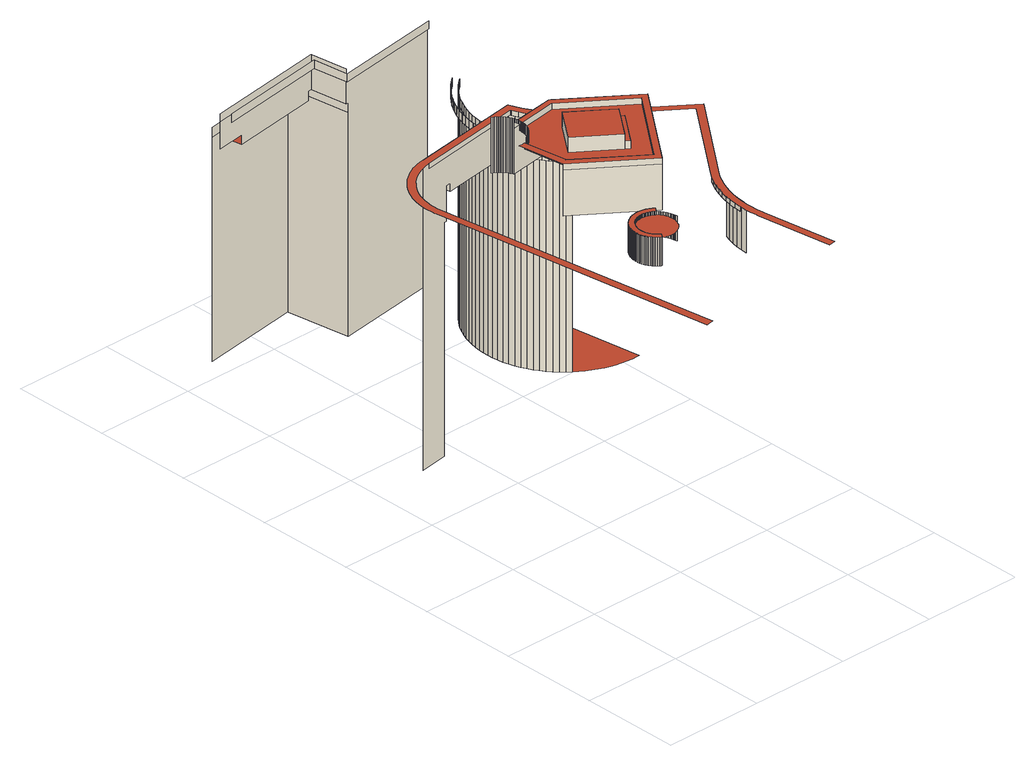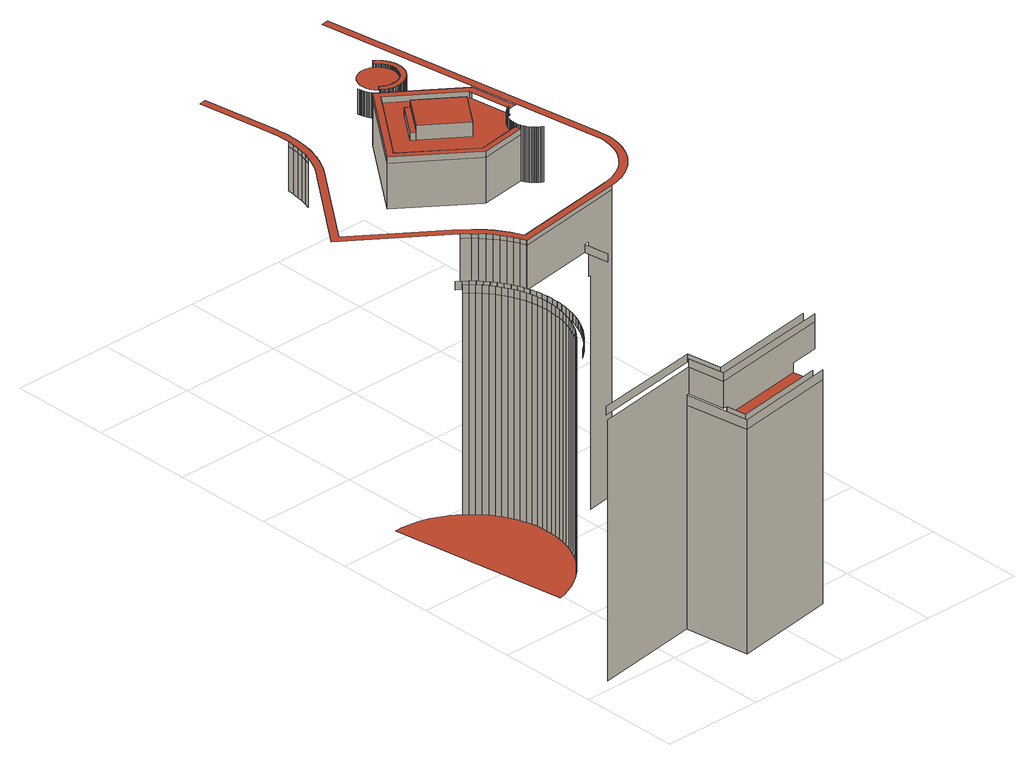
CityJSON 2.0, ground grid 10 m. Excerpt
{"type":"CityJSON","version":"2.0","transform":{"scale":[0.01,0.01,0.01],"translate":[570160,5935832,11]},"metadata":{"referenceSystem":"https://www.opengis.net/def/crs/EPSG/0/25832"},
"CityObjects":{
"building1":{"type":"Building","attributes":{"Grundfläche 2D":"3471.027992","Grundhöhe NN":"11.760"},"children":["building1-1","building1-2"],"geometry":[{"type":"MultiSurface","lod":"3","boundaries":[[[0,1,2,3,4,5,6,7,8,9,10,11,12,13,14,15,16,17,18,19,20,21,22,23,24,25,26,27,28,29,30,31,32,33,34,35,36,37,38,39,40,41,42,43,44,45,46,47,48,49,50,51,52,53,54,55,56,57,58,59,60,61,62,63,64,65,66,67,68,69,70,71,72,73,74,75,76,77,78,79,80,81,82,83,84,85,86,87,88,89,90,91,92,93,94,95,96,97,98,99,100,101,102,103,104,105,106,107,108,109,110,111,112,113,114]],[[115,116,117,118,119,120]],[[117,121,122,123,124,118]],[[122,125,126,127,128,123]],[[129,130,127,126]],[[131,132,130,129]],[[131,133,134,135,136,132]],[[134,137,138,139,140,135]],[[141,142,143,144,145,146]],[[138,147,148,149,150,139]],[[141,146,151,152]],[[153,154,149,148]],[[152,151,155,156]],[[157,158,154,153]],[[159,160,156,155,161,162]],[[163,164,158,157]],[[165,166,159,162,167,168]],[[163,169,165,168,170,164]],[[171,172,173,174]],[[175,171,174,176]],[[177,175,176,178]],[[179,180,181,182]],[[183,184,185,177,178,186]],[[187,184,183,188]],[[189,187,188,190]],[[191,189,190,192]],[[193,191,192,194]],[[195,196,197,193,194,198]],[[199,200,201,202]],[[203,196,195,204]],[[205,203,204,206]],[[207,205,206,208]],[[209,207,208,210]],[[211,212,213,209,210,214]],[[215,216,217,212,211,218]],[[179,219,220,180]],[[221,222,223,224]],[[225,226,227,216,215,228]],[[229,230,231,232,233,234,235,236,237,238,239,240,241,242,243,225,228,215,218,211,214,210,208,206,204,195,198,194,192,190,188,183,186,178,176,174,173,244,245,246,247,248,202,201,249,250,251,252,253],[254,255,256,257,258,259]],[[260,261,222,221]],[[262,263,261,260]],[[242,264,265,226,225,243]],[[266,264,242,241]],[[262,267,268,269,270,263]],[[271,266,241,240]],[[272,273,269,268]],[[274,275,273,272]],[[238,276,277,271,240,239]],[[278,279,275,274]],[[280,281,279,278]],[[282,276,238,237]],[[283,284,281,280]],[[285,282,237,236]],[[286,287,284,283]],[[288,285,236,235]],[[289,290,287,286]],[[291,288,235,234]],[[292,291,234,233]],[[289,293,294,295,296,290]],[[297,292,233,232]],[[298,297,232,231]],[[294,299,300,301,302,295]],[[303,298,231,230]],[[304,305,301,300]],[[306,307,305,304]],[[308,309,310,311,312,313,314,315,316,317,200,199,318,319,320,321,322,323,324,325,326,327,328,182,181,329,330,331,332,333,334,335]],[[253,252,336,337,338,303,230,229]],[[306,339,340,341,342,307]],[[251,315,314,313,343,344,345,336,252]],[[346,347,341,340]],[[348,349,347,346]],[[313,312,311,350,351,343]],[[352,353,349,348]],[[354,355,353,352]],[[311,310,309,356,357,350]],[[358,359,355,354]],[[360,361,359,358]],[[309,308,362,356]],[[363,364,361,360]],[[365,333,366,367,364,363]],[[308,335,334,333,365,368,369,362]],[[370,371,259,258]],[[257,372,373,370,258]],[[374,375,376,377,378,379,380,381,382,383,384,385,386,387]],[[388,389,390,391,392,393,394,395,396,397,398,399,400,401,402,403,404,405,406,407,408,409,410,411,412,413,414,415,416,417,418,419,420,421,422,423,424,425,426,427,428,429,430,431,432,433,434,435,436,437,438,439,440,441,442,443,444,445,446,447,448,449,450,451,452,453,454,455,456,457,458,459,460,461,462,463,464,465,466,467,468,469,470,471,472,473,474,475,476,477,478,479,480,481,482,483,484,485,486,487,488,489,490,491,492,493,494,495,496,497,498,499,500,501,502,503,504,505,506,507,508,509,510,511,512,513,514]],[[387,515,516,374]],[[366,517,518,519,520,367]],[[521,371,370,373]],[[518,517,366,333,332,331]],[[316,315,251,250]],[[372,522,521,373]],[[471,470,523,524]],[[259,371,521,522,254]],[[385,384,417,416]],[[525,500,499,498,526,527]],[[200,317,249,201]],[[180,528,329,181]],[[526,498,497,496,529,530]],[[529,496,495,494,531,532]],[[533,534,393,392]],[[533,535,536,534]],[[531,494,493,492,537,538]],[[534,539,394,393]],[[534,536,540,539]],[[539,541,395,394]],[[537,492,491,490,542,543]],[[539,540,544,541]],[[541,545,396,395]],[[541,544,546,545]],[[542,490,489,488,547,548]],[[518,549,528,550,551,519]],[[180,220,550,528]],[[545,552,397,396]],[[552,545,546,553]],[[547,488,487,486,554,555]],[[528,549,518,331,330,329]],[[554,486,485,484,556,557]],[[317,316,250,249]],[[558,559,560,561]],[[562,563,564,565]],[[524,566,472,471]],[[473,472,566,567]],[[474,473,567,568]],[[569,570,571,572]],[[475,474,568,573]],[[558,561,574,575,576,577,578,579]],[[577,576,580,581]],[[476,475,573,582]],[[583,584,386,385]],[[583,385,416,415]],[[585,586,584,583]],[[585,583,415,414]],[[477,476,582,587]],[[588,589,586,585]],[[588,585,414,413]],[[477,587,590]],[[591,592,589,588]],[[591,588,413,412]],[[593,594,592,591]],[[478,477,590,595]],[[593,591,412,411]],[[596,597,594,593]],[[596,593,411,410]],[[479,478,595,598]],[[599,600,597,596]],[[599,596,410,409]],[[601,602,600,599]],[[603,560,559,604]],[[601,599,409,408]],[[605,606,607,608]],[[609,610,611,607,606,612]],[[609,613,614,610]],[[613,615,616,617,618,614]],[[619,620,605,608,621,622]],[[616,623,624,617]],[[622,625,626,619]],[[623,627,628,624]],[[629,630,626,625,631,632]],[[627,633,634,628]],[[633,635,636,637,638,634]],[[639,629,632,640]],[[641,642,602,601]],[[563,562,643,644]],[[645,639,640,646]],[[636,647,648,637]],[[641,601,408,407]],[[480,479,598,649]],[[647,650,651,652,653,648]],[[654,655,645,646,656,657]],[[658,654,657,659]],[[651,660,661,652]],[[662,661,660,663]],[[659,664,665,658]],[[666,662,663,667]],[[668,665,664,669]],[[670,668,669,671]],[[667,672,673,666]],[[674,675,642,641]],[[671,676,677,670]],[[678,679,680,681]],[[678,681,682,683]],[[681,684,685,682]],[[681,680,686,684]],[[687,688,679,678]],[[672,689,690,691,692,673]],[[687,678,683,693]],[[684,694,695,685]],[[674,641,407,406]],[[684,686,696,694]],[[697,698,688,687]],[[697,687,693,699]],[[700,701,677,676,702,703]],[[694,704,705,695]],[[694,696,706,704]],[[707,708,698,697]],[[707,697,699,709]],[[704,710,711,705]],[[690,712,713,714,715,691]],[[704,706,716,710]],[[717,718,708,707]],[[719,720,700,703,721,722]],[[717,707,709,723]],[[710,724,725,711]],[[710,716,726,724]],[[713,727,728,714]],[[729,730,718,717]],[[727,731,732,728]],[[729,717,723,733]],[[734,735,719,722,736,737]],[[724,738,739,725]],[[724,726,740,738]],[[741,742,730,729]],[[743,744,745,732,731,746]],[[747,734,737,748]],[[741,729,733,749]],[[738,750,751,739]],[[743,752,753,754,755,744]],[[738,740,756,750]],[[757,758,742,741]],[[759,760,747,748,761,762]],[[757,741,749,763]],[[764,759,762,765]],[[750,766,767,751]],[[750,756,768,766]],[[769,770,758,757]],[[753,771,772,773,774,754]],[[769,757,763,775]],[[776,777,778,764,765,779,780,781]],[[766,782,783,767]],[[766,768,784,782]],[[785,786,770,769]],[[785,769,775,787]],[[788,776,781,789]],[[782,790,791,783]],[[782,784,792,790]],[[793,788,789,794]],[[790,795,796,791]],[[797,798,793,794,799,800]],[[790,792,801,795]],[[802,803,569,572]],[[797,800,804,805,806,807]],[[795,808,809,796]],[[795,801,810,808]],[[811,806,805,812]],[[812,813,814,811]],[[815,577,581,816]],[[808,817,818,809]],[[577,815,819,578]],[[559,558,579,604]],[[808,810,820,817]],[[821,822,814,813,823,824]],[[825,821,824,826]],[[827,563,644,828]],[[817,829,830,818]],[[817,820,831,829]],[[563,827,832,564]],[[833,834,835,836,837,838,839,840,841,842,843,844,845,846,847,848,849,850,851,831,820,810,801,792,784,768,756,740,726,716,706,696,686,680,679,688,698,708,718,730,742,758,770,786,852,853,854,855,856,857]],[[858,859,825,826,860,861]],[[862,858,861,863]],[[829,864,865,830]],[[829,831,851,864]],[[866,867,862,863,868,869]],[[864,870,871,865]],[[864,851,850,870]],[[872,873,874,866,869,875,876,877]],[[870,878,879,871]],[[870,850,849,878]],[[880,881,882,872,877,883,884,885]],[[878,886,887,879]],[[878,849,848,886]],[[827,828,819,815,888,889,832]],[[890,880,885,891]],[[886,892,893,887]],[[894,890,891]],[[895,894,891]],[[802,896,897,803]]],"semantics":{"surfaces":[{"type":"RoofSurface"},{"type":"WallSurface"}],"values":[0,1,1,1,1,1,1,1,1,1,1,1,1,1,1,1,1,1,1,1,1,1,1,1,1,1,1,1,1,1,1,1,1,1,1,1,1,1,0,1,1,1,1,1,1,1,1,1,1,1,1,1,1,1,1,1,1,1,1,1,1,1,1,1,1,0,1,1,1,1,1,1,1,1,1,1,1,1,1,1,1,1,1,1,0,1,1,0,1,1,1,1,1,1,1,1,1,1,1,1,1,1,1,1,1,1,1,1,1,1,1,1,1,1,1,1,1,1,0,1,1,1,1,1,1,1,1,1,1,1,1,1,1,1,1,1,1,1,1,1,1,1,1,1,1,1,1,1,1,1,1,1,1,1,1,1,1,1,1,1,1,1,1,1,1,1,1,1,1,1,1,1,1,1,1,1,1,1,1,1,1,1,1,1,1,1,1,1,1,1,1,1,1,1,1,1,1,1,1,1,1,1,1,1,1,1,1,1,1,1,1,1,1,1,1,1,1,1,1,1,1,1,1,1,1,1,1,1,1,1,1,1,1,1,1,1,1,1,1,1,1,1,1,1,1,1,1,1,1,1,1,1,1,1,1,1,0,1,1,1,1,1,1,1,1,1,1,1,1,1,1,1,1,1,1,1]}}]},
"building1-1":{"type":"BuildingInstallation","parents":["building1"],"geometry":[{"type":"MultiSurface","lod":"3","boundaries":[[[898,899,900,901,902,903,904,905,906,907,908,909,910,911,912,913,914,915,916,917,918,919,920,921,922,923,924,925,926,927,928,929,930,931,932,933,934,935,936,937,938,939,940,941,942,943,944,945,946,947,948,949,950,951,952,953,954,955,956,957,958,959,960,961,962,963,964,965,966,967,968,969,970,971,972,973,974,975,976,977,978,979,980,981,982,983,984,985,986,987,988,989,990,991,992,993,994,995,996,997,998,999,1000,1001,1002,1003,1004,1005,1006,1007,1008,1009,1010,1011,1012,1013,1014,1015,1016,1017,1018,1019,1020,1021,1022,1023,1024,1025,1026,1027,1028,1029,1030,1031,1032,1033,1034,1035,1036,1037,1038,1039,1040,1041,1042,1043,1044,1045,1046,1047,1048,1049,1050,1051,1052,1053,1054,1055,1056,1057,1058]],[[951,115,120,1059,952]],[[952,1059,1060,953]],[[955,954,953,1060,1061,1062]],[[955,1062,1063,956]],[[956,1063,1064,957]],[[957,1064,1065,958]],[[958,1065,1066,959]],[[961,960,959,1066,1067,1068]],[[961,1068,1069,962]],[[962,1069,1070,963]],[[963,1070,1071,964]],[[964,1071,1072,965]],[[965,1072,1073,966]],[[966,1073,1074,967]],[[967,1074,1075,968]],[[968,1075,1076,969]],[[969,1076,1077,970]],[[970,1077,1078,971]],[[971,1078,1079,972]],[[972,1079,1080,973]],[[975,974,973,1080,1081,1082]],[[977,976,975,1082,1083,1084]],[[979,978,977,1084,1085,1086]],[[981,980,979,1086,1087,1088]],[[983,982,981,1088,1089,1090]],[[985,984,983,1090,1091,1092]],[[987,986,985,1092,1093,1094]],[[989,988,987,1094,1095,1096]],[[989,1096,1097,990]],[[990,1097,1098,991]],[[991,1098,1099,992]],[[992,1099,1100,993]],[[995,994,993,1100,1101,1102]],[[995,1102,1103,996]],[[996,1103,1104,997]],[[999,998,997,1104,1105,1106]],[[1001,1000,999,1106,1107,1108]],[[1003,1002,1001,1108,1109,1110]],[[1003,1110,1111,1004]],[[1004,1111,1112,1005]],[[1005,1112,1113,1006]],[[1006,1113,1114,1007]],[[1007,1114,1115,1008]],[[1008,1115,1116,1009]],[[1009,1116,1117,1010]],[[1010,1117,1118,1011]],[[1012,1119,1120,1013]],[[1011,1118,1119,1012]],[[1013,1120,1121,1014]],[[1014,1121,1122,1015]],[[1015,1122,1123,1016]],[[1016,1123,1124,1017]],[[1017,1124,1125,1018]],[[1018,1125,1126,1019]],[[1019,1126,1127,1020]],[[1020,1127,1128,1021]],[[1021,1128,1129,1022]],[[1022,1129,1130,1023]],[[1025,1024,1023,1130,1131,1132]],[[1027,1026,1025,1132,1133,1134]],[[1029,1028,1027,1134,1135,1136]],[[1029,1136,1137,1030]],[[1032,1031,1030,1137,1138,1139]],[[1034,1033,1032,1139,1140,1141]],[[1034,1141,1142,1035]],[[1035,1142,1143,1036]],[[1036,1143,1144,1037]],[[1039,1038,1037,1144,1145,1146]],[[1041,1040,1039,1146,1147,1148]],[[1041,1148,1149,1042]],[[1042,1149,1150,1043]],[[1043,1150,1151,1044]],[[1044,1151,1152,1045]],[[1045,1152,1153,1046]],[[1046,1153,1154,1047]],[[1049,1048,1047,1154,1155,1156]],[[1051,1050,1049,1156,1157,1158]],[[1051,1158,1159,1052]],[[1052,1159,1160,1053]],[[1161,1055,1054,1053,1160,1162,1163]],[[59,1058,1057,1056,61,60]],[[898,1058,59,58]],[[899,898,58,57]],[[900,899,57,56]],[[901,900,56,55]],[[902,901,55,54]],[[903,902,54,53]],[[904,903,53,52]],[[905,904,52,51]],[[906,905,51,50]],[[907,906,50,49]],[[908,907,49,48]],[[909,908,48,47]],[[910,909,47,46]],[[46,45,910]],[[43,911,910,45,44]],[[912,911,43,42]],[[913,912,42,41]],[[914,913,41,40]],[[915,914,40,39]],[[916,915,39,38]],[[917,916,38,37]],[[918,917,37,36]],[[919,918,36,35]],[[920,919,35,34]],[[921,920,34,33]],[[922,921,33,32]],[[923,922,32,31]],[[924,923,31,30,29]],[[925,924,29,28]],[[926,925,28,27]],[[927,926,27,26]],[[928,927,26,25]],[[929,928,25,24]],[[930,929,24,23]],[[931,930,23,22]],[[932,931,22,21]],[[933,932,21,20]],[[934,933,20,19]],[[935,934,19,18]],[[18,17,935]],[[936,935,17,16]],[[937,936,16,15]],[[938,937,15,14]],[[939,938,14,13]],[[940,939,13,12]],[[941,940,12,11]],[[942,941,11,10]],[[943,942,10,9]],[[9,8,943]],[[944,943,8,7]],[[945,944,7,6]],[[946,945,6,5]],[[947,946,5,4]],[[948,947,4,3]],[[0,950,949,948,3,2,1]],[[0,114,950]]],"semantics":{"surfaces":[{"type":"RoofSurface"},{"type":"WallSurface"}],"values":[0,1,1,1,1,1,1,1,1,1,1,1,1,1,1,1,1,1,1,1,1,1,1,1,1,1,1,1,1,1,1,1,1,1,1,1,1,1,1,1,1,1,1,1,1,1,1,1,1,1,1,1,1,1,1,1,1,1,1,1,1,1,1,1,1,1,1,1,1,1,1,1,1,1,1,1,1,1,1,1,1,1,1,1,1,1,1,1,1,1,1,1,1,1,1,1,1,1,1,1,1,1,1,1,1,1,1,1,1,1,1,1,1,1,1,1,1,1,1,1,1,1,1,1,1,1,1,1,1,1,1,1,1,1,1,1,1,1]}}]},
"building1-2":{"type":"BuildingInstallation","parents":["building1"],"geometry":[{"type":"MultiSurface","lod":"3","boundaries":[[[1164,522,372,1165]],[[1165,372,257,256]],[[1164,1165,256,255]],[[522,1164,255,254]]],"semantics":{"surfaces":[{"type":"RoofSurface"},{"type":"WallSurface"}],"values":[0,1,1,1]}}]}
},
"vertices":[
[1157,1459,3336],[1154,1461,3336],[1149,1466,3336],[1148,1466,3336],[1140,1472,3336],[1130,1479,3336],[1120,1485,3336],[1110,1490,3336],[1099,1494,3336],[1098,1495,3336],[1088,1498,3336],[1077,1501,3336],[1065,1503,3336],[1054,1505,3336],[1042,1506,3336],[1031,1506,3336],[1019,1506,3336],[1007,1504,3336],[1006,1504,3336],[996,1502,3336],[984,1500,3336],[973,1496,3336],[962,1492,3336],[952,1487,3336],[942,1482,3336],[932,1476,3336],[922,1469,3336],[913,1462,3336],[905,1454,3336],[896,1446,3336],[889,1437,3336],[888,1436,3336],[882,1427,3336],[876,1418,3336],[870,1408,3336],[865,1397,3336],[860,1386,3336],[856,1375,3336],[853,1364,3336],[851,1353,3336],[849,1341,3336],[848,1330,3336],[848,1318,3336],[849,1307,3336],[849,1306,3336],[850,1295,3336],[850,1293,3336],[852,1283,3336],[855,1272,3336],[858,1261,3336],[862,1250,3336],[867,1239,3336],[873,1229,3336],[879,1219,3336],[885,1210,3336],[893,1201,3336],[901,1192,3336],[909,1184,3336],[918,1176,3336],[927,1169,3336],[934,1165,3336],[937,1163,3336],[947,1157,3336],[957,1152,3336],[959,1151,3336],[968,1148,3336],[969,1147,3336],[979,1144,3336],[990,1141,3336],[1002,1138,3336],[1013,1137,3336],[1025,1136,3336],[1036,1136,3336],[1048,1136,3336],[1060,1138,3336],[1061,1138,3336],[1071,1140,3336],[1082,1142,3336],[1094,1146,3336],[1104,1150,3336],[1115,1155,3336],[1125,1160,3336],[1135,1166,3336],[1145,1173,3336],[1154,1180,3336],[1162,1188,3336],[1170,1196,3336],[1178,1205,3336],[1179,1206,3336],[1185,1214,3336],[1191,1224,3336],[1197,1234,3336],[1202,1245,3336],[1207,1255,3336],[1207,1257,3336],[1210,1267,3336],[1214,1278,3336],[1216,1289,3336],[1218,1301,3336],[1219,1312,3336],[1219,1324,3336],[1218,1336,3336],[1217,1347,3336],[1217,1349,3336],[1215,1358,3336],[1212,1370,3336],[1209,1381,3336],[1205,1392,3336],[1200,1403,3336],[1194,1413,3336],[1188,1423,3336],[1181,1432,3336],[1174,1441,3336],[1166,1450,3336],[1158,1458,3336],[1190,1503,3336],[1194,1500,3336],[1195,1499,3336],[1195,1499,3090],[1194,1500,3090],[1190,1503,3090],[1196,1497,3336],[1206,1488,3336],[1206,1488,3090],[1196,1497,3090],[1207,1487,3336],[1216,1477,3336],[1216,1477,3090],[1207,1487,3090],[1217,1476,3336],[1217,1476,3090],[1225,1465,3336],[1225,1465,3090],[1226,1464,3336],[1234,1453,3336],[1234,1453,3090],[1226,1464,3090],[1235,1451,3336],[1242,1440,3336],[1242,1440,3090],[1235,1451,3090],[1273,1340,3336],[1273,1338,3336],[1273,1325,3336],[1273,1325,3090],[1273,1338,3090],[1273,1340,3090],[1243,1438,3336],[1249,1427,3336],[1249,1427,3090],[1243,1438,3090],[1271,1353,3090],[1271,1353,3336],[1250,1425,3336],[1250,1425,3090],[1271,1355,3090],[1271,1355,3336],[1255,1413,3336],[1255,1413,3090],[1269,1370,3336],[1269,1368,3336],[1269,1368,3090],[1269,1370,3090],[1261,1399,3336],[1261,1399,3090],[1265,1384,3336],[1265,1383,3336],[1265,1383,3090],[1265,1384,3090],[1261,1397,3336],[1261,1397,3090],[898,2775,3636],[886,2770,3636],[886,2770,3540],[898,2775,3540],[899,2776,3636],[899,2776,3540],[911,2782,3636],[911,2782,3540],[856,2285,3540],[1530,1783,3540],[1530,1783,3602],[856,2285,3602],[924,2790,3540],[924,2790,3636],[912,2783,3636],[912,2783,3540],[925,2791,3636],[925,2791,3540],[936,2799,3636],[936,2799,3540],[938,2800,3636],[938,2800,3540],[948,2808,3636],[948,2808,3540],[959,2818,3540],[959,2818,3636],[949,2810,3636],[949,2810,3540],[919,2320,3602],[1524,1870,3602],[1524,1870,3540],[919,2320,3540],[960,2820,3636],[960,2820,3540],[970,2829,3636],[970,2829,3540],[971,2831,3636],[971,2831,3540],[979,2841,3636],[979,2841,3540],[988,2853,3540],[988,2853,3636],[981,2842,3636],[981,2842,3540],[997,2866,3540],[997,2866,3636],[989,2854,3636],[989,2854,3540],[856,2285,3090],[1530,1783,3090],[904,3203,3636],[904,3203,3090],[892,3209,3090],[892,3209,3636],[1004,2879,3540],[1004,2879,3636],[998,2867,3636],[998,2867,3540],[1032,2982,3540],[1032,2980,3540],[1031,2966,3540],[1031,2965,3540],[1029,2951,3540],[1029,2950,3540],[1026,2937,3540],[1026,2935,3540],[1022,2922,3540],[1021,2920,3540],[1017,2908,3540],[1017,2906,3540],[1011,2894,3540],[1011,2892,3540],[1005,2880,3540],[884,2769,3540],[871,2764,3540],[870,2764,3540],[857,2760,3540],[855,2759,3540],[2078,2614,3540],[1466,3070,3540],[1031,3006,3540],[1032,2997,3540],[1032,2995,3540],[1720,2516,3540],[1761,2485,3540],[1512,2152,3540],[1472,2183,3540],[1087,2469,3540],[1335,2802,3540],[906,3202,3636],[906,3202,3090],[917,3196,3636],[917,3196,3090],[1011,2892,3636],[1005,2880,3636],[1011,2894,3636],[919,3195,3636],[930,3187,3636],[930,3187,3090],[919,3195,3090],[1017,2906,3636],[931,3186,3636],[931,3186,3090],[940,3180,3636],[940,3180,3090],[1021,2920,3636],[1017,2908,3636],[941,3179,3636],[941,3179,3090],[943,3177,3636],[943,3177,3090],[1022,2922,3636],[954,3168,3636],[954,3168,3090],[1026,2935,3636],[955,3167,3636],[955,3167,3090],[1026,2937,3636],[964,3158,3636],[964,3158,3090],[1029,2950,3636],[1029,2951,3636],[966,3157,3636],[974,3147,3636],[974,3147,3090],[966,3157,3090],[1031,2965,3636],[1031,2966,3636],[976,3146,3636],[984,3135,3636],[984,3135,3090],[976,3146,3090],[1032,2980,3636],[985,3134,3636],[985,3134,3090],[993,3123,3636],[993,3123,3090],[1024,3053,3602],[1027,3040,3602],[1027,3038,3602],[1030,3025,3602],[1030,3023,3602],[1031,3010,3602],[1031,3008,3602],[1031,3006,3602],[1466,3070,3602],[2078,2614,3602],[855,2759,3602],[843,2756,3602],[841,2756,3602],[826,2753,3602],[813,2752,3602],[811,2752,3602],[798,2751,3602],[796,2751,3602],[794,2751,3602],[787,2751,3602],[788,2748,3602],[2159,2628,3602],[1502,3118,3602],[1485,3131,3602],[1023,3063,3602],[1021,3063,3602],[1023,3056,3602],[1023,3054,3602],[1032,2997,3636],[1032,2995,3636],[1032,2982,3636],[994,3121,3636],[1001,3110,3636],[1001,3110,3090],[994,3121,3090],[1031,3010,3636],[1031,3008,3636],[1031,3006,3636],[1001,3108,3636],[1001,3108,3090],[1008,3097,3636],[1008,3097,3090],[1030,3025,3636],[1030,3023,3636],[1008,3095,3636],[1008,3095,3090],[1014,3083,3636],[1014,3083,3090],[1027,3040,3636],[1027,3038,3636],[1014,3081,3636],[1014,3081,3090],[1019,3069,3636],[1019,3069,3090],[1024,3053,3636],[1020,3067,3636],[1020,3067,3090],[1021,3063,3636],[1021,3063,3540],[1021,3063,3090],[1023,3056,3636],[1023,3054,3636],[1087,2469,3686],[1335,2802,3686],[1472,2183,3615],[1472,2183,3686],[936,3757,2731],[877,3748,2731],[877,3748,2649],[877,3748,2384],[851,3744,2384],[851,3744,2290],[851,3744,76],[566,3702,76],[566,3702,1216],[566,3702,1236],[566,3702,3090],[1706,3870,3090],[1706,3870,2649],[936,3757,2649],[2074,1110,3136],[2072,1121,3136],[2065,1184,3136],[2062,1248,3136],[2063,1311,3136],[2068,1375,3136],[2077,1438,3136],[2090,1500,3136],[2106,1561,3136],[2127,1621,3136],[2151,1679,3136],[2151,1680,3136],[2179,1736,3136],[2179,1737,3136],[2210,1791,3136],[2211,1792,3136],[2224,1812,3136],[2921,2748,3136],[2045,3401,3136],[1969,3466,3136],[1926,3508,3136],[1885,3553,3136],[1848,3600,3136],[1813,3649,3136],[1781,3700,3136],[1753,3753,3136],[1729,3808,3136],[1707,3865,3136],[1706,3870,3136],[566,3702,3136],[528,3696,3136],[490,3687,3136],[453,3675,3136],[417,3662,3136],[381,3646,3136],[347,3627,3136],[314,3607,3136],[282,3585,3136],[252,3561,3136],[223,3534,3136],[196,3507,3136],[171,3477,3136],[148,3446,3136],[126,3414,3136],[107,3380,3136],[90,3345,3136],[75,3309,3136],[63,3273,3136],[53,3235,3136],[45,3197,3136],[39,3159,3136],[36,3120,3136],[36,3081,3136],[38,3043,3136],[42,3004,3136],[45,2981,3136],[469,99,3136],[544,110,3136],[112,3050,3136],[111,3083,3136],[111,3117,3136],[114,3151,3136],[119,3184,3136],[126,3218,3136],[134,3250,3136],[145,3283,3136],[158,3314,3136],[173,3345,3136],[190,3374,3136],[209,3403,3136],[230,3430,3136],[252,3456,3136],[275,3481,3136],[301,3504,3136],[327,3525,3136],[355,3544,3136],[384,3562,3136],[414,3578,3136],[445,3592,3136],[477,3604,3136],[510,3614,3136],[543,3622,3136],[565,3626,3136],[1659,3787,3136],[1661,3780,3136],[1688,3721,3136],[1718,3664,3136],[1752,3609,3136],[1789,3556,3136],[1829,3506,3136],[1873,3458,3136],[1919,3413,3136],[2046,3305,3136],[2821,2733,3136],[2182,1875,3136],[2152,1830,3136],[2149,1826,3136],[2119,1772,3136],[2116,1767,3136],[2088,1711,3136],[2086,1706,3136],[2062,1648,3136],[2060,1643,3136],[2040,1584,3136],[2038,1579,3136],[2021,1518,3136],[2020,1514,3136],[2007,1452,3136],[2006,1447,3136],[1998,1385,3136],[1997,1380,3136],[1992,1317,3136],[1992,1313,3136],[1992,1312,3136],[1991,1249,3136],[1991,1245,3136],[1991,1244,3136],[1994,1181,3136],[1994,1177,3136],[1994,1176,3136],[2001,1113,3136],[2001,1110,3136],[2002,1109,3136],[2004,1096,3136],[2115,341,3136],[2186,351,3136],[2074,1106,3136],[899,4003,2649],[899,4003,2731],[1023,3063,3540],[1485,3131,3540],[1485,3131,3090],[1023,3063,3090],[1720,2516,3686],[1720,2516,3615],[565,3626,3090],[1659,3787,3090],[1992,1313,3090],[1997,1380,3090],[1992,1317,3090],[2159,2628,3540],[2006,1447,3090],[1998,1385,3090],[2020,1514,3090],[2007,1452,3090],[2063,1311,3090],[2068,1375,3090],[2063,1311,2649],[2068,1375,2649],[2038,1579,3090],[2021,1518,3090],[2077,1438,3090],[2077,1438,2649],[2090,1500,3090],[2060,1643,3090],[2040,1584,3090],[2090,1500,2649],[2106,1561,3090],[2106,1561,2649],[2086,1706,3090],[2062,1648,3090],[1502,3118,3540],[2159,2628,3090],[1502,3118,3090],[2127,1621,3090],[2127,1621,2649],[2116,1767,3090],[2088,1711,3090],[2149,1826,3090],[2119,1772,3090],[1484,6089,2290],[1454,6293,2290],[556,6161,2290],[586,5957,2290],[487,6215,2290],[1508,6365,2290],[1508,6365,76],[487,6215,76],[1661,3780,3090],[1688,3721,3090],[1718,3664,3090],[1476,6009,2731],[368,5846,2731],[368,5846,2649],[1476,6009,2649],[1752,3609,3090],[586,5957,2384],[300,5915,2384],[300,5915,2649],[1523,6094,2649],[1523,6094,2384],[1484,6089,2384],[300,5915,2731],[1523,6094,2731],[1789,3556,3090],[1707,3865,3090],[1707,3865,2649],[1729,3808,3090],[1729,3808,2649],[1829,3506,3090],[1753,3753,3090],[1753,3753,2649],[1830,3505,3090],[1781,3700,3090],[1781,3700,2649],[1813,3649,3090],[1813,3649,2649],[1873,3458,3090],[1848,3600,3090],[1848,3600,2649],[1919,3413,3090],[1885,3553,3090],[1885,3553,2649],[1926,3508,3090],[1926,3508,2649],[556,6161,2384],[1454,6293,2384],[1776,3980,2649],[1776,3979,2649],[1776,3979,2731],[1776,3980,2731],[1794,3923,2649],[1794,3923,2731],[1777,3976,2731],[1777,3976,2649],[1794,3922,2649],[1794,3922,2731],[1795,3919,2649],[1815,3867,2649],[1815,3867,2731],[1795,3919,2731],[1762,4038,2649],[1763,4035,2649],[1763,4035,2731],[1762,4038,2731],[1815,3866,2649],[1815,3866,2731],[1752,4094,2731],[1752,4094,2649],[1839,3812,2649],[1839,3812,2731],[1752,4098,2649],[1752,4097,2649],[1752,4097,2731],[1752,4098,2731],[1840,3812,2649],[1840,3812,2731],[1841,3808,2649],[1868,3759,2649],[1868,3759,2731],[1841,3808,2731],[1745,4153,2649],[1745,4153,2731],[1969,3466,3090],[1969,3466,2649],[487,6215,2384],[1508,6365,2384],[1745,4157,2649],[1745,4157,2731],[1868,3758,2649],[1868,3758,2731],[2046,3305,3090],[1869,3756,2649],[1899,3708,2649],[1899,3708,2731],[1869,3756,2731],[1742,4216,2649],[1743,4213,2649],[1743,4213,2731],[1742,4216,2731],[1742,4217,2649],[1742,4217,2731],[1899,3707,2649],[1899,3707,2731],[1901,3705,2731],[1901,3705,2649],[1743,4273,2731],[1743,4273,2649],[1933,3659,2731],[1933,3659,2649],[1743,4276,2649],[1743,4276,2731],[1743,4277,2649],[1743,4277,2731],[1934,3658,2649],[1934,3658,2731],[2045,3401,3090],[2045,3401,2649],[1748,4333,2731],[1748,4333,2649],[1854,3941,2649],[1854,3941,468],[1838,3995,468],[1838,3995,2649],[1838,3995,2731],[1854,3941,2731],[1824,4049,2649],[1824,4049,2731],[1824,4049,468],[1874,3889,2649],[1874,3889,468],[1936,3656,2649],[1971,3612,2649],[1971,3612,2731],[1936,3656,2731],[1874,3889,2731],[1815,4105,2649],[1815,4105,2731],[1815,4105,468],[1897,3838,2649],[1897,3838,468],[1897,3838,2731],[1748,4337,2649],[1748,4336,2649],[1748,4336,2731],[1748,4337,2731],[1809,4160,2649],[1809,4160,2731],[1809,4160,468],[1923,3788,2649],[1923,3788,468],[1923,3788,2731],[1806,4216,2649],[1806,4216,2731],[1973,3609,2649],[2011,3568,2649],[2011,3568,2731],[1973,3609,2731],[1806,4216,468],[1952,3741,2649],[1952,3741,468],[1756,4396,2649],[1756,4392,2649],[1756,4392,2731],[1756,4396,2731],[1952,3741,2731],[1807,4272,2649],[1807,4272,2731],[1807,4272,468],[2011,3567,2649],[2011,3567,2731],[1985,3695,2649],[1985,3695,468],[2014,3565,2649],[2014,3565,2731],[1985,3695,2731],[1769,4454,2649],[1757,4396,2649],[1757,4396,2731],[1769,4454,2731],[1811,4328,2649],[1811,4328,2731],[1811,4328,468],[2020,3651,2649],[2020,3651,468],[2055,3525,2649],[2055,3525,2731],[2054,3526,2731],[2054,3526,2649],[1769,4455,2649],[1769,4455,2731],[2020,3651,2731],[1819,4383,2649],[1819,4383,2731],[2057,3523,2649],[2100,3487,2649],[2100,3487,2731],[2057,3523,2731],[1819,4383,468],[2057,3610,2649],[2057,3610,468],[1784,4512,2649],[1784,4509,2649],[1784,4509,2731],[1784,4512,2731],[2057,3610,2731],[1785,4513,2649],[1785,4513,2731],[1830,4438,2649],[1830,4438,2731],[1830,4438,468],[2098,3571,2649],[2098,3571,468],[2103,3485,2649],[2148,3451,2649],[2148,3451,2731],[2103,3485,2731],[2098,3571,2731],[1804,4570,2649],[1804,4569,2649],[1803,4566,2649],[1803,4566,2731],[1804,4569,2731],[1804,4570,2731],[1845,4492,2649],[1845,4492,2731],[1845,4492,468],[2140,3534,2649],[2140,3534,468],[2140,3534,2731],[1827,4624,2649],[1827,4624,2731],[1863,4545,2649],[1863,4545,2731],[1863,4545,468],[1827,4625,2649],[1827,4625,2731],[1885,4597,2649],[1885,4597,2731],[1853,4678,2649],[1852,4676,2649],[1852,4676,2731],[1853,4678,2731],[1885,4597,468],[1528,5653,2649],[1528,5653,2731],[1854,4679,2731],[1881,4728,2731],[1881,4728,2649],[1854,4679,2649],[1909,4647,2649],[1909,4647,2731],[1909,4647,468],[1883,4730,2649],[1883,4730,2731],[1884,4731,2731],[1884,4731,2649],[1578,5721,2649],[1578,5721,2731],[1937,4696,2649],[1937,4696,2731],[1578,5721,2384],[1937,4696,468],[1916,4780,2649],[1914,4778,2649],[1914,4778,2731],[1916,4780,2731],[1917,4782,2649],[1917,4782,2731],[1603,5724,2290],[1603,5724,2384],[1968,4743,2649],[1968,4743,2731],[1968,4743,468],[1603,5724,76],[2490,3363,468],[2544,3352,468],[2600,3344,468],[2656,3340,468],[2712,3339,468],[2734,3340,468],[2478,5084,468],[2476,5094,468],[2462,5091,468],[2408,5074,468],[2356,5054,468],[2305,5031,468],[2256,5005,468],[2208,4976,468],[2162,4943,468],[2118,4908,468],[2077,4871,468],[2038,4830,468],[2002,4788,468],[2185,3501,468],[2232,3470,468],[2281,3442,468],[2331,3418,468],[2383,3396,468],[2436,3378,468],[1952,4828,2649],[1950,4826,2649],[1950,4826,2731],[1952,4828,2731],[1953,4829,2649],[1953,4829,2731],[2002,4788,2649],[2002,4788,2731],[1991,4874,2649],[1989,4872,2649],[1989,4872,2731],[1991,4874,2731],[2038,4830,2649],[2038,4830,2731],[2032,4917,2649],[2031,4915,2649],[1992,4875,2649],[1992,4875,2731],[2031,4915,2731],[2032,4917,2731],[2077,4871,2649],[2077,4871,2731],[2077,4957,2649],[2075,4956,2649],[2034,4918,2649],[2034,4918,2731],[2075,4956,2731],[2077,4957,2731],[2118,4908,2649],[2118,4908,2731],[2665,5880,2649],[2665,5880,76],[2123,4995,2649],[2123,4995,2731],[2162,4943,2649],[2162,4943,2731],[2125,4996,2649],[2125,4996,2731],[2620,5813,2649],[2620,5813,2731],
[918,1176,3371],[909,1184,3371],[901,1192,3371],[893,1201,3371],[885,1210,3371],[879,1219,3371],[873,1229,3371],[867,1239,3371],[862,1250,3371],[858,1261,3371],[855,1272,3371],[852,1283,3371],[850,1295,3371],[849,1306,3371],[848,1318,3371],[848,1330,3371],[849,1341,3371],[851,1353,3371],[853,1364,3371],[856,1375,3371],[860,1386,3371],[865,1397,3371],[870,1408,3371],[876,1418,3371],[882,1427,3371],[889,1437,3371],[896,1446,3371],[905,1454,3371],[913,1462,3371],[922,1469,3371],[932,1476,3371],[942,1482,3371],[952,1487,3371],[962,1492,3371],[973,1496,3371],[984,1500,3371],[996,1502,3371],[1007,1504,3371],[1019,1506,3371],[1031,1506,3371],[1042,1506,3371],[1054,1505,3371],[1065,1503,3371],[1077,1501,3371],[1088,1498,3371],[1099,1494,3371],[1110,1490,3371],[1120,1485,3371],[1130,1479,3371],[1140,1472,3371],[1149,1466,3371],[1154,1461,3371],[1158,1458,3371],[1190,1503,3371],[1185,1507,3371],[1183,1508,3371],[1173,1516,3371],[1171,1517,3371],[1160,1525,3371],[1159,1526,3371],[1147,1532,3371],[1146,1533,3371],[1134,1539,3371],[1132,1540,3371],[1120,1545,3371],[1118,1546,3371],[1106,1550,3371],[1104,1550,3371],[1091,1554,3371],[1089,1554,3371],[1076,1557,3371],[1075,1558,3371],[1061,1559,3371],[1060,1560,3371],[1046,1561,3371],[1045,1561,3371],[1031,1561,3371],[1030,1561,3371],[1016,1560,3371],[1015,1560,3371],[1001,1559,3371],[1000,1559,3371],[986,1556,3371],[985,1556,3371],[972,1553,3371],[970,1553,3371],[957,1549,3371],[956,1548,3371],[943,1543,3371],[942,1543,3371],[929,1537,3371],[928,1537,3371],[916,1530,3371],[914,1529,3371],[903,1522,3371],[902,1522,3371],[891,1514,3371],[889,1513,3371],[879,1504,3371],[878,1504,3371],[868,1495,3371],[866,1493,3371],[857,1484,3371],[856,1483,3371],[847,1472,3371],[846,1471,3371],[838,1460,3371],[837,1459,3371],[830,1448,3371],[829,1446,3371],[822,1435,3371],[821,1433,3371],[815,1421,3371],[815,1420,3371],[809,1407,3371],[809,1406,3371],[805,1393,3371],[804,1392,3371],[800,1379,3371],[800,1377,3371],[797,1364,3371],[797,1362,3371],[795,1349,3371],[795,1347,3371],[794,1334,3371],[794,1332,3371],[793,1319,3371],[793,1317,3371],[794,1315,3371],[794,1302,3371],[794,1300,3371],[796,1287,3371],[798,1272,3371],[799,1271,3371],[802,1258,3371],[802,1256,3371],[806,1243,3371],[812,1229,3371],[812,1227,3371],[818,1215,3371],[819,1214,3371],[825,1202,3371],[826,1200,3371],[833,1189,3371],[834,1188,3371],[842,1177,3371],[843,1175,3371],[851,1165,3371],[852,1164,3371],[861,1154,3371],[862,1153,3371],[872,1143,3371],[873,1142,3371],[883,1133,3371],[885,1133,3371],[895,1125,3371],[897,1124,3371],[904,1119,3371],[937,1163,3371],[934,1165,3371],[927,1169,3371],[1185,1507,3090],[1183,1508,3090],[1173,1516,3090],[1171,1517,3090],[1160,1525,3090],[1159,1526,3090],[1147,1532,3090],[1146,1533,3090],[1134,1539,3090],[1132,1540,3090],[1120,1545,3090],[1118,1546,3090],[1106,1550,3090],[1104,1550,3090],[1091,1554,3090],[1089,1554,3090],[1076,1557,3090],[1075,1558,3090],[1061,1559,3090],[1060,1560,3090],[1046,1561,3090],[1045,1561,3090],[1031,1561,3090],[1030,1561,3090],[1016,1560,3090],[1015,1560,3090],[1001,1559,3090],[1000,1559,3090],[986,1556,3090],[985,1556,3090],[972,1553,3090],[970,1553,3090],[957,1549,3090],[956,1548,3090],[943,1543,3090],[942,1543,3090],[929,1537,3090],[928,1537,3090],[916,1530,3090],[914,1529,3090],[903,1522,3090],[902,1522,3090],[891,1514,3090],[889,1513,3090],[879,1504,3090],[878,1504,3090],[868,1495,3090],[866,1493,3090],[857,1484,3090],[856,1483,3090],[847,1472,3090],[846,1471,3090],[838,1460,3090],[837,1459,3090],[830,1448,3090],[829,1446,3090],[822,1435,3090],[821,1433,3090],[815,1421,3090],[815,1420,3090],[809,1407,3090],[809,1406,3090],[805,1393,3090],[804,1392,3090],[800,1379,3090],[800,1377,3090],[797,1364,3090],[797,1362,3090],[795,1349,3090],[795,1347,3090],[794,1334,3090],[794,1332,3090],[793,1319,3090],[793,1317,3090],[794,1315,3090],[794,1302,3090],[794,1300,3090],[796,1287,3090],[798,1272,3090],[799,1271,3090],[802,1258,3090],[802,1256,3090],[806,1243,3090],[812,1229,3090],[812,1227,3090],[818,1215,3090],[819,1214,3090],[825,1202,3090],[826,1200,3090],[833,1189,3090],[834,1188,3090],[842,1177,3090],[843,1175,3090],[851,1165,3090],[852,1164,3090],[861,1154,3090],[862,1153,3090],[872,1143,3090],[873,1142,3090],[883,1133,3090],[885,1133,3090],[895,1125,3090],[904,1119,3336],[897,1124,3090],[904,1119,3090],
[1761,2485,3615],[1512,2152,3615]
]}
